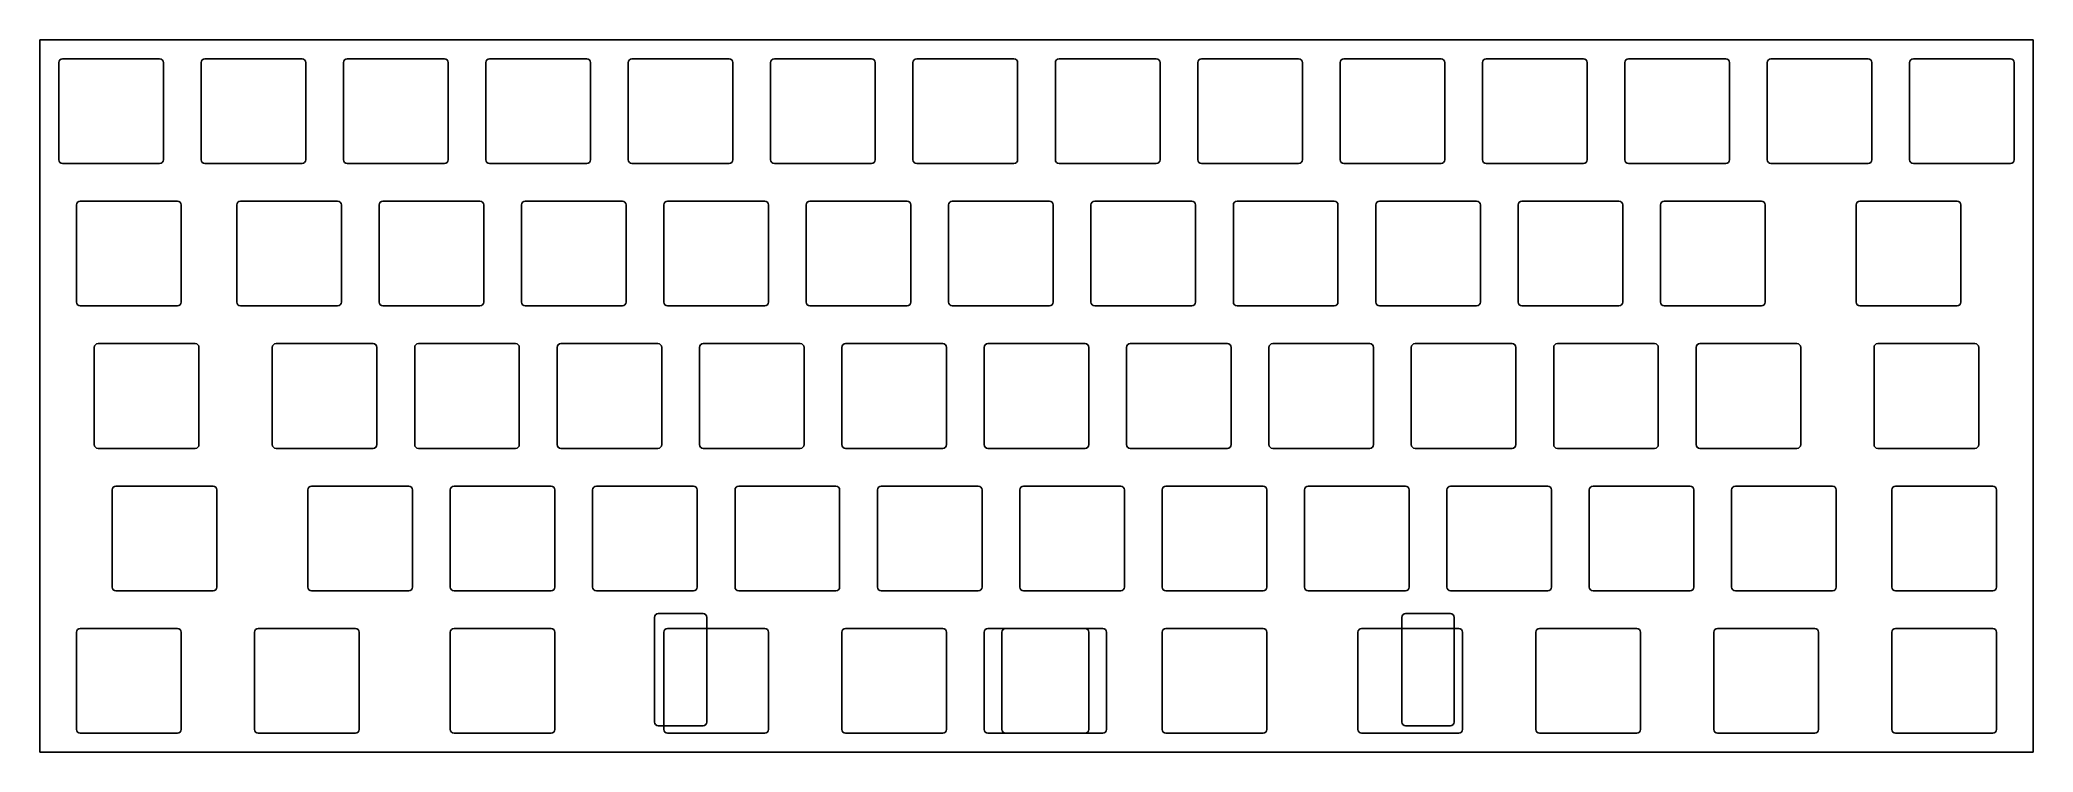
# Model space of a CAD drawing. Header units: millimetres. Extents: x 0 to 267, y -95 to 0.
import ezdxf

# ---------------------------------------------------------------- set-up
doc = ezdxf.new("R2010")
doc.units = ezdxf.units.MM

msp = doc.modelspace()

# ---------------------------------------------------------------- linework, layer by layer
for p, q in [((0, 0), (266.7, 0)), ((0, -95.25), (0, 0)), ((266.7, -95.25), (266.7, 0)), ((3.025, -2.525), (16.025, -2.525)), ((22.075, -2.525), (35.075, -2.525)), ((41.125, -2.525), (54.125, -2.525)), ((60.175, -2.525), (73.175, -2.525)), ((79.225, -2.525), (92.225, -2.525)), ((98.275, -2.525), (111.275, -2.525)), ((117.325, -2.525), (130.325, -2.525)), ((136.375, -2.525), (149.375, -2.525)), ((155.425, -2.525), (168.425, -2.525)), ((174.475, -2.525), (187.475, -2.525)), ((193.525, -2.525), (206.525, -2.525)), ((212.575, -2.525), (225.575, -2.525)), ((231.625, -2.525), (244.625, -2.525)), ((250.675, -2.525), (263.675, -2.525)), ((2.525, -3.025), (2.525, -16.025)), ((16.525, -3.025), (16.525, -16.025)), ((21.575, -3.025), (21.575, -16.025)), ((35.575, -3.025), (35.575, -16.025)), ((40.625, -3.025), (40.625, -16.025)), ((54.625, -3.025), (54.625, -16.025)), ((59.675, -3.025), (59.675, -16.025)), ((73.675, -3.025), (73.675, -16.025)), ((78.725, -3.025), (78.725, -16.025)), ((92.725, -3.025), (92.725, -16.025)), ((97.775, -3.025), (97.775, -16.025)), ((111.775, -3.025), (111.775, -16.025)), ((116.825, -3.025), (116.825, -16.025)), ((130.825, -3.025), (130.825, -16.025)), ((135.875, -3.025), (135.875, -16.025)), ((149.875, -3.025), (149.875, -16.025)), ((154.925, -3.025), (154.925, -16.025)), ((168.925, -3.025), (168.925, -16.025)), ((173.975, -3.025), (173.975, -16.025)), ((187.975, -3.025), (187.975, -16.025)), ((193.025, -3.025), (193.025, -16.025)), ((207.025, -3.025), (207.025, -16.025)), ((212.075, -3.025), (212.075, -16.025)), ((226.075, -3.025), (226.075, -16.025)), ((231.125, -3.025), (231.125, -16.025)), ((245.125, -3.025), (245.125, -16.025)), ((250.175, -3.025), (250.175, -16.025)), ((264.175, -3.025), (264.175, -16.025)), ((3.025, -16.525), (16.025, -16.525)), ((22.075, -16.525), (35.075, -16.525)), ((41.125, -16.525), (54.125, -16.525)), ((60.175, -16.525), (73.175, -16.525)), ((79.225, -16.525), (92.225, -16.525)), ((98.275, -16.525), (111.275, -16.525)), ((117.325, -16.525), (130.325, -16.525)), ((136.375, -16.525), (149.375, -16.525)), ((155.425, -16.525), (168.425, -16.525)), ((174.475, -16.525), (187.475, -16.525)), ((193.525, -16.525), (206.525, -16.525)), ((212.575, -16.525), (225.575, -16.525)), ((231.625, -16.525), (244.625, -16.525)), ((250.675, -16.525), (263.675, -16.525)), ((4.90625, -22.075), (4.90625, -35.075)), ((5.40625, -21.575), (18.40625, -21.575)), ((18.90625, -22.075), (18.90625, -35.075)), ((26.3375, -22.075), (26.3375, -35.075)), ((26.8375, -21.575), (39.8375, -21.575)), ((40.3375, -22.075), (40.3375, -35.075)), ((45.3875, -22.075), (45.3875, -35.075)), ((45.8875, -21.575), (58.8875, -21.575)), ((59.3875, -22.075), (59.3875, -35.075)), ((64.4375, -22.075), (64.4375, -35.075)), ((64.9375, -21.575), (77.9375, -21.575)), ((78.4375, -22.075), (78.4375, -35.075)), ((83.4875, -22.075), (83.4875, -35.075)), ((83.9875, -21.575), (96.9875, -21.575)), ((97.4875, -22.075), (97.4875, -35.075)), ((102.5375, -22.075), (102.5375, -35.075)), ((103.0375, -21.575), (116.0375, -21.575)), ((116.5375, -22.075), (116.5375, -35.075)), ((121.5875, -22.075), (121.5875, -35.075)), ((122.0875, -21.575), (135.0875, -21.575)), ((135.5875, -22.075), (135.5875, -35.075)), ((140.6375, -22.075), (140.6375, -35.075)), ((141.1375, -21.575), (154.1375, -21.575)), ((154.6375, -22.075), (154.6375, -35.075)), ((159.6875, -22.075), (159.6875, -35.075)), ((160.1875, -21.575), (173.1875, -21.575)), ((173.6875, -22.075), (173.6875, -35.075)), ((178.7375, -22.075), (178.7375, -35.075)), ((179.2375, -21.575), (192.2375, -21.575)), ((192.7375, -22.075), (192.7375, -35.075)), ((197.7875, -22.075), (197.7875, -35.075)), ((198.2875, -21.575), (211.2875, -21.575)), ((211.7875, -22.075), (211.7875, -35.075)), ((216.8375, -22.075), (216.8375, -35.075)), ((217.3375, -21.575), (230.3375, -21.575)), ((230.8375, -22.075), (230.8375, -35.075)), ((243.03125, -22.075), (243.03125, -35.075)), ((243.53125, -21.575), (256.53125, -21.575)), ((257.03125, -22.075), (257.03125, -35.075)), ((5.40625, -35.575), (18.40625, -35.575)), ((26.8375, -35.575), (39.8375, -35.575)), ((45.8875, -35.575), (58.8875, -35.575)), ((64.9375, -35.575), (77.9375, -35.575)), ((83.9875, -35.575), (96.9875, -35.575)), ((103.0375, -35.575), (116.0375, -35.575)), ((122.0875, -35.575), (135.0875, -35.575)), ((141.1375, -35.575), (154.1375, -35.575)), ((160.1875, -35.575), (173.1875, -35.575)), ((179.2375, -35.575), (192.2375, -35.575)), ((198.2875, -35.575), (211.2875, -35.575)), ((217.3375, -35.575), (230.3375, -35.575)), ((243.53125, -35.575), (256.53125, -35.575)), ((7.2875, -41.125), (7.2875, -54.125)), ((7.7875, -40.625), (20.7875, -40.625)), ((21.2875, -41.125), (21.2875, -54.125)), ((31.1, -41.125), (31.1, -54.125)), ((31.6, -40.625), (44.6, -40.625)), ((45.1, -41.125), (45.1, -54.125)), ((50.15, -41.125), (50.15, -54.125)), ((50.65, -40.625), (63.65, -40.625)), ((64.15, -41.125), (64.15, -54.125)), ((69.2, -41.125), (69.2, -54.125)), ((69.7, -40.625), (82.7, -40.625)), ((83.2, -41.125), (83.2, -54.125)), ((88.25, -41.125), (88.25, -54.125)), ((88.75, -40.625), (101.75, -40.625)), ((102.25, -41.125), (102.25, -54.125)), ((107.3, -41.125), (107.3, -54.125)), ((107.8, -40.625), (120.8, -40.625)), ((121.3, -41.125), (121.3, -54.125)), ((126.35, -41.125), (126.35, -54.125)), ((126.85, -40.625), (139.85, -40.625)), ((140.35, -41.125), (140.35, -54.125)), ((145.4, -41.125), (145.4, -54.125)), ((145.9, -40.625), (158.9, -40.625)), ((159.4, -41.125), (159.4, -54.125)), ((164.45, -41.125), (164.45, -54.125)), ((164.95, -40.625), (177.95, -40.625)), ((178.45, -41.125), (178.45, -54.125)), ((183.5, -41.125), (183.5, -54.125)), ((184, -40.625), (197, -40.625)), ((197.5, -41.125), (197.5, -54.125)), ((202.55, -41.125), (202.55, -54.125)), ((203.05, -40.625), (216.05, -40.625)), ((216.55, -41.125), (216.55, -54.125)), ((221.6, -41.125), (221.6, -54.125)), ((222.1, -40.625), (235.1, -40.625)), ((235.6, -41.125), (235.6, -54.125)), ((245.4125, -41.125), (245.4125, -54.125)), ((245.9125, -40.625), (258.9125, -40.625)), ((259.4125, -41.125), (259.4125, -54.125)), ((7.7875, -54.625), (20.7875, -54.625)), ((31.6, -54.625), (44.6, -54.625)), ((50.65, -54.625), (63.65, -54.625)), ((69.7, -54.625), (82.7, -54.625)), ((88.75, -54.625), (101.75, -54.625)), ((107.8, -54.625), (120.8, -54.625)), ((126.85, -54.625), (139.85, -54.625)), ((145.9, -54.625), (158.9, -54.625)), ((164.95, -54.625), (177.95, -54.625)), ((184, -54.625), (197, -54.625)), ((203.05, -54.625), (216.05, -54.625)), ((222.1, -54.625), (235.1, -54.625)), ((245.9125, -54.625), (258.9125, -54.625)), ((9.66875, -60.175), (9.66875, -73.175)), ((10.16875, -59.675), (23.16875, -59.675)), ((23.66875, -60.175), (23.66875, -73.175)), ((35.8625, -60.175), (35.8625, -73.175)), ((36.3625, -59.675), (49.3625, -59.675)), ((49.8625, -60.175), (49.8625, -73.175)), ((54.9125, -60.175), (54.9125, -73.175)), ((55.4125, -59.675), (68.4125, -59.675)), ((68.9125, -60.175), (68.9125, -73.175)), ((73.9625, -60.175), (73.9625, -73.175)), ((74.4625, -59.675), (87.4625, -59.675)), ((87.9625, -60.175), (87.9625, -73.175)), ((93.0125, -60.175), (93.0125, -73.175)), ((93.5125, -59.675), (106.5125, -59.675)), ((107.0125, -60.175), (107.0125, -73.175)), ((112.0625, -60.175), (112.0625, -73.175)), ((112.5625, -59.675), (125.5625, -59.675)), ((126.0625, -60.175), (126.0625, -73.175)), ((131.1125, -60.175), (131.1125, -73.175)), ((131.6125, -59.675), (144.6125, -59.675)), ((145.1125, -60.175), (145.1125, -73.175)), ((150.1625, -60.175), (150.1625, -73.175)), ((150.6625, -59.675), (163.6625, -59.675)), ((164.1625, -60.175), (164.1625, -73.175)), ((169.2125, -60.175), (169.2125, -73.175)), ((169.7125, -59.675), (182.7125, -59.675)), ((183.2125, -60.175), (183.2125, -73.175)), ((188.2625, -60.175), (188.2625, -73.175)), ((188.7625, -59.675), (201.7625, -59.675)), ((202.2625, -60.175), (202.2625, -73.175)), ((207.3125, -60.175), (207.3125, -73.175)), ((207.8125, -59.675), (220.8125, -59.675)), ((221.3125, -60.175), (221.3125, -73.175)), ((226.3625, -60.175), (226.3625, -73.175)), ((226.8625, -59.675), (239.8625, -59.675)), ((240.3625, -60.175), (240.3625, -73.175)), ((247.79375, -60.175), (247.79375, -73.175)), ((248.29375, -59.675), (261.29375, -59.675)), ((261.79375, -60.175), (261.79375, -73.175)), ((10.16875, -73.675), (23.16875, -73.675)), ((36.3625, -73.675), (49.3625, -73.675)), ((55.4125, -73.675), (68.4125, -73.675)), ((74.4625, -73.675), (87.4625, -73.675)), ((93.5125, -73.675), (106.5125, -73.675)), ((112.5625, -73.675), (125.5625, -73.675)), ((131.6125, -73.675), (144.6125, -73.675)), ((150.6625, -73.675), (163.6625, -73.675)), ((169.7125, -73.675), (182.7125, -73.675)), ((188.7625, -73.675), (201.7625, -73.675)), ((207.8125, -73.675), (220.8125, -73.675)), ((226.8625, -73.675), (239.8625, -73.675)), ((248.29375, -73.675), (261.29375, -73.675)), ((82.23125, -91.225), (82.23125, -77.225)), ((88.73125, -76.725), (82.73125, -76.725)), ((89.23125, -91.225), (89.23125, -77.225)), ((182.23125, -91.225), (182.23125, -77.225)), ((188.73125, -76.725), (182.73125, -76.725)), ((189.23125, -91.225), (189.23125, -77.225)), ((4.90625, -79.225), (4.90625, -92.225)), ((5.40625, -78.725), (18.40625, -78.725)), ((18.90625, -79.225), (18.90625, -92.225)), ((28.71875, -79.225), (28.71875, -92.225)), ((29.21875, -78.725), (42.21875, -78.725)), ((42.71875, -79.225), (42.71875, -92.225)), ((54.9125, -79.225), (54.9125, -92.225)), ((55.4125, -78.725), (68.4125, -78.725)), ((68.9125, -79.225), (68.9125, -92.225)), ((83.4875, -79.225), (83.4875, -92.225)), ((83.9875, -78.725), (96.9875, -78.725)), ((97.4875, -79.225), (97.4875, -92.225)), ((107.3, -79.225), (107.3, -92.225)), ((107.8, -78.725), (120.8, -78.725)), ((121.3, -79.225), (121.3, -92.225)), ((126.35, -79.225), (126.35, -92.225)), ((126.85, -78.725), (139.85, -78.725)), ((128.73125, -79.225), (128.73125, -92.225)), ((129.23125, -78.725), (142.23125, -78.725)), ((140.35, -79.225), (140.35, -92.225)), ((142.73125, -79.225), (142.73125, -92.225)), ((150.1625, -79.225), (150.1625, -92.225)), ((150.6625, -78.725), (163.6625, -78.725)), ((164.1625, -79.225), (164.1625, -92.225)), ((176.35625, -79.225), (176.35625, -92.225)), ((176.85625, -78.725), (189.85625, -78.725)), ((190.35625, -79.225), (190.35625, -92.225)), ((200.16875, -79.225), (200.16875, -92.225)), ((200.66875, -78.725), (213.66875, -78.725)), ((214.16875, -79.225), (214.16875, -92.225)), ((223.98125, -79.225), (223.98125, -92.225)), ((224.48125, -78.725), (237.48125, -78.725)), ((237.98125, -79.225), (237.98125, -92.225)), ((247.79375, -79.225), (247.79375, -92.225)), ((248.29375, -78.725), (261.29375, -78.725)), ((261.79375, -79.225), (261.79375, -92.225)), ((5.40625, -92.725), (18.40625, -92.725)), ((29.21875, -92.725), (42.21875, -92.725)), ((55.4125, -92.725), (68.4125, -92.725)), ((88.73125, -91.725), (82.73125, -91.725)), ((83.9875, -92.725), (96.9875, -92.725)), ((107.8, -92.725), (120.8, -92.725)), ((126.85, -92.725), (139.85, -92.725)), ((129.23125, -92.725), (142.23125, -92.725)), ((150.6625, -92.725), (163.6625, -92.725)), ((176.85625, -92.725), (189.85625, -92.725)), ((188.73125, -91.725), (182.73125, -91.725)), ((200.66875, -92.725), (213.66875, -92.725)), ((224.48125, -92.725), (237.48125, -92.725)), ((248.29375, -92.725), (261.29375, -92.725)), ((0, -95.25), (266.7, -95.25))]:
    msp.add_line(p, q)
for centre, start, end in [((3.025, -3.025), 90, 180), ((16.025, -3.025), 0, 90), ((22.075, -3.025), 90, 180), ((35.075, -3.025), 0, 90), ((41.125, -3.025), 90, 180), ((54.125, -3.025), 0, 90), ((60.175, -3.025), 90, 180), ((73.175, -3.025), 0, 90), ((79.225, -3.025), 90, 180), ((92.225, -3.025), 0, 90), ((98.275, -3.025), 90, 180), ((111.275, -3.025), 0, 90), ((117.325, -3.025), 90, 180), ((130.325, -3.025), 0, 90), ((136.375, -3.025), 90, 180), ((149.375, -3.025), 0, 90), ((155.425, -3.025), 90, 180), ((168.425, -3.025), 0, 90), ((174.475, -3.025), 90, 180), ((187.475, -3.025), 0, 90), ((193.525, -3.025), 90, 180), ((206.525, -3.025), 0, 90), ((212.575, -3.025), 90, 180), ((225.575, -3.025), 0, 90), ((231.625, -3.025), 90, 180), ((244.625, -3.025), 0, 90), ((250.675, -3.025), 90, 180), ((263.675, -3.025), 0, 90), ((3.025, -16.025), 180, 270), ((16.025, -16.025), 270, 0), ((22.075, -16.025), 180, 270), ((35.075, -16.025), 270, 0), ((41.125, -16.025), 180, 270), ((54.125, -16.025), 270, 0), ((60.175, -16.025), 180, 270), ((73.175, -16.025), 270, 0), ((79.225, -16.025), 180, 270), ((92.225, -16.025), 270, 0), ((98.275, -16.025), 180, 270), ((111.275, -16.025), 270, 0), ((117.325, -16.025), 180, 270), ((130.325, -16.025), 270, 0), ((136.375, -16.025), 180, 270), ((149.375, -16.025), 270, 0), ((155.425, -16.025), 180, 270), ((168.425, -16.025), 270, 0), ((174.475, -16.025), 180, 270), ((187.475, -16.025), 270, 0), ((193.525, -16.025), 180, 270), ((206.525, -16.025), 270, 0), ((212.575, -16.025), 180, 270), ((225.575, -16.025), 270, 0), ((231.625, -16.025), 180, 270), ((244.625, -16.025), 270, 0), ((250.675, -16.025), 180, 270), ((263.675, -16.025), 270, 0), ((5.40625, -22.075), 90, 180), ((18.40625, -22.075), 0, 90), ((26.8375, -22.075), 90, 180), ((39.8375, -22.075), 0, 90), ((45.8875, -22.075), 90, 180), ((58.8875, -22.075), 0, 90), ((64.9375, -22.075), 90, 180), ((77.9375, -22.075), 0, 90), ((83.9875, -22.075), 90, 180), ((96.9875, -22.075), 0, 90), ((103.0375, -22.075), 90, 180), ((116.0375, -22.075), 0, 90), ((122.0875, -22.075), 90, 180), ((135.0875, -22.075), 0, 90), ((141.1375, -22.075), 90, 180), ((154.1375, -22.075), 0, 90), ((160.1875, -22.075), 90, 180), ((173.1875, -22.075), 0, 90), ((179.2375, -22.075), 90, 180), ((192.2375, -22.075), 0, 90), ((198.2875, -22.075), 90, 180), ((211.2875, -22.075), 0, 90), ((217.3375, -22.075), 90, 180), ((230.3375, -22.075), 0, 90), ((243.53125, -22.075), 90, 180), ((256.53125, -22.075), 0, 90), ((5.40625, -35.075), 180, 270), ((18.40625, -35.075), 270, 0), ((26.8375, -35.075), 180, 270), ((39.8375, -35.075), 270, 0), ((45.8875, -35.075), 180, 270), ((58.8875, -35.075), 270, 0), ((64.9375, -35.075), 180, 270), ((77.9375, -35.075), 270, 0), ((83.9875, -35.075), 180, 270), ((96.9875, -35.075), 270, 0), ((103.0375, -35.075), 180, 270), ((116.0375, -35.075), 270, 0), ((122.0875, -35.075), 180, 270), ((135.0875, -35.075), 270, 0), ((141.1375, -35.075), 180, 270), ((154.1375, -35.075), 270, 0), ((160.1875, -35.075), 180, 270), ((173.1875, -35.075), 270, 0), ((179.2375, -35.075), 180, 270), ((192.2375, -35.075), 270, 0), ((198.2875, -35.075), 180, 270), ((211.2875, -35.075), 270, 0), ((217.3375, -35.075), 180, 270), ((230.3375, -35.075), 270, 0), ((243.53125, -35.075), 180, 270), ((256.53125, -35.075), 270, 0), ((7.7875, -41.125), 90, 180), ((20.7875, -41.125), 0, 90), ((31.6, -41.125), 90, 180), ((44.6, -41.125), 0, 90), ((50.65, -41.125), 90, 180), ((63.65, -41.125), 0, 90), ((69.7, -41.125), 90, 180), ((82.7, -41.125), 0, 90), ((88.75, -41.125), 90, 180), ((101.75, -41.125), 0, 90), ((107.8, -41.125), 90, 180), ((120.8, -41.125), 0, 90), ((126.85, -41.125), 90, 180), ((139.85, -41.125), 0, 90), ((145.9, -41.125), 90, 180), ((158.9, -41.125), 0, 90), ((164.95, -41.125), 90, 180), ((177.95, -41.125), 0, 90), ((184, -41.125), 90, 180), ((197, -41.125), 0, 90), ((203.05, -41.125), 90, 180), ((216.05, -41.125), 0, 90), ((222.1, -41.125), 90, 180), ((235.1, -41.125), 0, 90), ((245.9125, -41.125), 90, 180), ((258.9125, -41.125), 0, 90), ((7.7875, -54.125), 180, 270), ((20.7875, -54.125), 270, 0), ((31.6, -54.125), 180, 270), ((44.6, -54.125), 270, 0), ((50.65, -54.125), 180, 270), ((63.65, -54.125), 270, 0), ((69.7, -54.125), 180, 270), ((82.7, -54.125), 270, 0), ((88.75, -54.125), 180, 270), ((101.75, -54.125), 270, 0), ((107.8, -54.125), 180, 270), ((120.8, -54.125), 270, 0), ((126.85, -54.125), 180, 270), ((139.85, -54.125), 270, 0), ((145.9, -54.125), 180, 270), ((158.9, -54.125), 270, 0), ((164.95, -54.125), 180, 270), ((177.95, -54.125), 270, 0), ((184, -54.125), 180, 270), ((197, -54.125), 270, 0), ((203.05, -54.125), 180, 270), ((216.05, -54.125), 270, 0), ((222.1, -54.125), 180, 270), ((235.1, -54.125), 270, 0), ((245.9125, -54.125), 180, 270), ((258.9125, -54.125), 270, 0), ((10.16875, -60.175), 90, 180), ((23.16875, -60.175), 0, 90), ((36.3625, -60.175), 90, 180), ((49.3625, -60.175), 0, 90), ((55.4125, -60.175), 90, 180), ((68.4125, -60.175), 0, 90), ((74.4625, -60.175), 90, 180), ((87.4625, -60.175), 0, 90), ((93.5125, -60.175), 90, 180), ((106.5125, -60.175), 0, 90), ((112.5625, -60.175), 90, 180), ((125.5625, -60.175), 0, 90), ((131.6125, -60.175), 90, 180), ((144.6125, -60.175), 0, 90), ((150.6625, -60.175), 90, 180), ((163.6625, -60.175), 0, 90), ((169.7125, -60.175), 90, 180), ((182.7125, -60.175), 0, 90), ((188.7625, -60.175), 90, 180), ((201.7625, -60.175), 0, 90), ((207.8125, -60.175), 90, 180), ((220.8125, -60.175), 0, 90), ((226.8625, -60.175), 90, 180), ((239.8625, -60.175), 0, 90), ((248.29375, -60.175), 90, 180), ((261.29375, -60.175), 0, 90), ((10.16875, -73.175), 180, 270), ((23.16875, -73.175), 270, 0), ((36.3625, -73.175), 180, 270), ((49.3625, -73.175), 270, 0), ((55.4125, -73.175), 180, 270), ((68.4125, -73.175), 270, 0), ((74.4625, -73.175), 180, 270), ((87.4625, -73.175), 270, 0), ((93.5125, -73.175), 180, 270), ((106.5125, -73.175), 270, 0), ((112.5625, -73.175), 180, 270), ((125.5625, -73.175), 270, 0), ((131.6125, -73.175), 180, 270), ((144.6125, -73.175), 270, 0), ((150.6625, -73.175), 180, 270), ((163.6625, -73.175), 270, 0), ((169.7125, -73.175), 180, 270), ((182.7125, -73.175), 270, 0), ((188.7625, -73.175), 180, 270), ((201.7625, -73.175), 270, 0), ((207.8125, -73.175), 180, 270), ((220.8125, -73.175), 270, 0), ((226.8625, -73.175), 180, 270), ((239.8625, -73.175), 270, 0), ((248.29375, -73.175), 180, 270), ((261.29375, -73.175), 270, 0), ((82.73125, -77.225), 90, 180), ((88.73125, -77.225), 0, 90), ((182.73125, -77.225), 90, 180), ((188.73125, -77.225), 0, 90), ((5.40625, -79.225), 90, 180), ((18.40625, -79.225), 0, 90), ((29.21875, -79.225), 90, 180), ((42.21875, -79.225), 0, 90), ((55.4125, -79.225), 90, 180), ((68.4125, -79.225), 0, 90), ((83.9875, -79.225), 90, 180), ((96.9875, -79.225), 0, 90), ((107.8, -79.225), 90, 180), ((120.8, -79.225), 0, 90), ((126.85, -79.225), 90, 180), ((129.23125, -79.225), 90, 180), ((139.85, -79.225), 0, 90), ((142.23125, -79.225), 0, 90), ((150.6625, -79.225), 90, 180), ((163.6625, -79.225), 0, 90), ((176.85625, -79.225), 90, 180), ((189.85625, -79.225), 0, 90), ((200.66875, -79.225), 90, 180), ((213.66875, -79.225), 0, 90), ((224.48125, -79.225), 90, 180), ((237.48125, -79.225), 0, 90), ((248.29375, -79.225), 90, 180), ((261.29375, -79.225), 0, 90), ((5.40625, -92.225), 180, 270), ((18.40625, -92.225), 270, 0), ((29.21875, -92.225), 180, 270), ((42.21875, -92.225), 270, 0), ((55.4125, -92.225), 180, 270), ((68.4125, -92.225), 270, 0), ((82.73125, -91.225), 180, 270), ((83.9875, -92.225), 180, 270), ((88.73125, -91.225), 270, 0), ((96.9875, -92.225), 270, 0), ((107.8, -92.225), 180, 270), ((120.8, -92.225), 270, 0), ((126.85, -92.225), 180, 270), ((129.23125, -92.225), 180, 270), ((139.85, -92.225), 270, 0), ((142.23125, -92.225), 270, 0), ((150.6625, -92.225), 180, 270), ((163.6625, -92.225), 270, 0), ((176.85625, -92.225), 180, 270), ((182.73125, -91.225), 180, 270), ((188.73125, -91.225), 270, 0), ((189.85625, -92.225), 270, 0), ((200.66875, -92.225), 180, 270), ((213.66875, -92.225), 270, 0), ((224.48125, -92.225), 180, 270), ((237.48125, -92.225), 270, 0), ((248.29375, -92.225), 180, 270), ((261.29375, -92.225), 270, 0)]:
    msp.add_arc(centre, 0.5, start, end)

doc.saveas('drawing.dxf')
